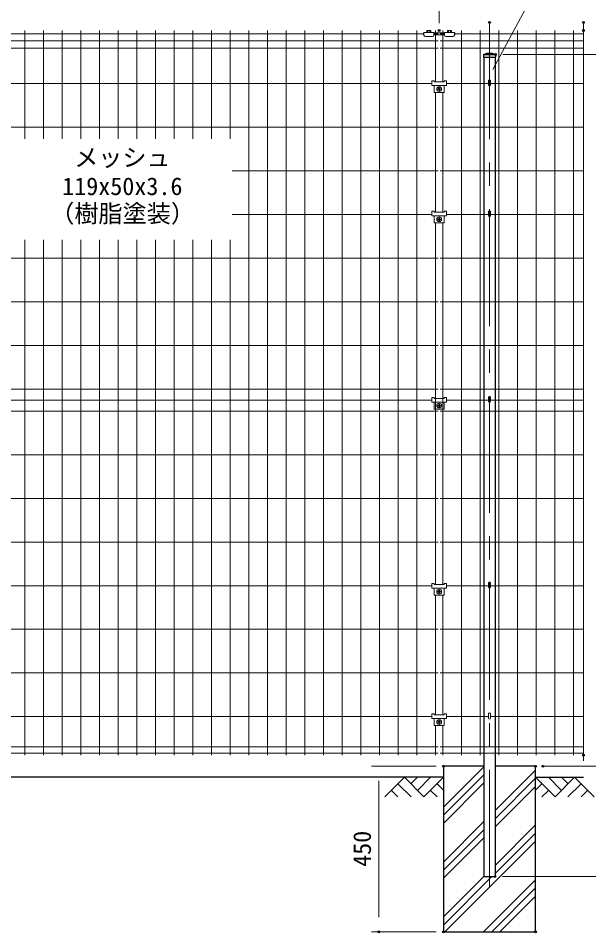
# Model space of a CAD drawing. Units: millimetres, scale not verified. Extents: x -4200 to 4200, y -2970 to 2970.
# Drawn here: x -2282 to -731, y -776 to 1710 of the extents above; entities that cross this region are included whole.
import ezdxf
from ezdxf.enums import TextEntityAlignment as Align

# ---------------------------------------------------------------- set-up
doc = ezdxf.new("R2010")
doc.units = ezdxf.units.MM
doc.header["$LTSCALE"] = 10
doc.header["$PDMODE"] = 32
doc.header["$PDSIZE"] = 5
doc.linetypes.add('USER1', pattern=[50.8, 31.75, -6.35, 6.35, -6.35])
for name, color, linetype, lineweight in [('0-1_D-BGD', 7, 'Continuous', 25), ('0-2_D-STR4', 7, 'Continuous', 25), ('0-3_D-STR-DIM', 7, 'Continuous', 13), ('0-4_D-STR3', 3, 'Continuous', 13), ('0-5_D-BMK', 2, 'USER1', 13), ('0-6_D-STR1', 1, 'Continuous', 25), ('0-7_D-STR2', 7, 'Continuous', 13), ('0-8_D-DCR-HCH', 7, 'Continuous', 13), ('0-B_D-STR-TXT', 7, 'Continuous', 13)]:
    doc.layers.add(name, color=color, linetype=linetype, lineweight=lineweight)
doc.layers.add('0-A_Defpoints', color=7, linetype='Continuous')
doc.styles.add('ＭＳ ゴシック', font='')
doc.styles.get('ＭＳ ゴシック').set_extended_font_data('MS Gothic')

msp = doc.modelspace()

# ---------------------------------------------------------------- linework, layer by layer
at = {"layer": '0-1_D-BGD'}
for p, q in [((-1125.45, -353.62), (-2875.45, -353.62)), ((-875.45, -353.62), (-744.99, -353.62))]:
    msp.add_line(p, q, dxfattribs=at)
at = {"layer": '0-2_D-STR4'}
msp.add_lwpolyline([(-1015.45, -323.62), (-1125.45, -323.62), (-1125.45, -773.62), (-875.45, -773.62), (-875.45, -323.62), (-985.45, -323.62)], dxfattribs=at)
at = {"layer": '0-3_D-STR-DIM'}
for p, q in [((-1137.38, 1696.78), (-1137.38, 1918.64)), ((-744.99, 1698.64), (-744.99, -308.89)), ((-964.45, 1611.38), (-261.49, 1611.38)), ((-1145.45, -323.62), (-1321.85, -323.62)), ((-855.45, -323.62), (-524.99, -323.62)), ((-855.45, -323.62), (-394.99, -323.62)), ((-835.45, -323.62), (-394.99, -323.62)), ((-1301.85, -363.62), (-1301.85, -733.62)), ((-965.45, -623.62), (-394.99, -623.62)), ((-965.45, -623.62), (-261.49, -623.62)), ((-1145.45, -773.62), (-1321.85, -773.62))]:
    msp.add_line(p, q, dxfattribs=at)
at = {"layer": '0-4_D-STR3'}
for p, q in [((-1180.4, 1664.55), (-1180.4, 1669.95)), ((-1180.4, 1669.95), (-1178.9, 1669.95)), ((-1178.9, 1671.55), (-1151.9, 1671.55)), ((-1178.9, 1671.55), (-1178.9, 1664.05)), ((-1170.91, 1671.55), (-1170.91, 1676.18)), ((-1169.53, 1676.55), (-1161.27, 1676.55)), ((-1168.16, 1671.55), (-1168.16, 1676.18)), ((-1162.65, 1671.55), (-1162.65, 1676.18)), ((-1159.9, 1676.18), (-1159.9, 1671.55)), ((-1151.9, 1671.55), (-1151.9, 1664.05)), ((-1151.9, 1669.95), (-1122.9, 1669.95)), ((-1122.9, 1671.55), (-1095.9, 1671.55)), ((-1122.9, 1671.55), (-1122.9, 1664.05)), ((-1114.92, 1671.55), (-1114.92, 1676.18)), ((-1113.54, 1676.55), (-1105.28, 1676.55)), ((-1112.16, 1671.55), (-1112.16, 1676.18)), ((-1106.66, 1671.55), (-1106.66, 1676.18)), ((-1103.9, 1676.18), (-1103.9, 1671.55)), ((-1095.9, 1671.55), (-1095.9, 1664.05)), ((-1095.9, 1669.95), (-1094.4, 1669.95)), ((-1095.9, 1666.15), (-1094.4, 1666.15)), ((-1094.4, 1669.95), (-1094.4, 1664.55)), ((-1180.4, 1664.55), (-1178.9, 1664.55)), ((-1174.9, 1660.05), (-1155.9, 1660.05)), ((-1151.9, 1664.55), (-1122.9, 1664.55)), ((-1118.9, 1660.05), (-1099.9, 1660.05)), ((-1095.9, 1664.55), (-1094.4, 1664.55)), ((-1157.41, 1539.68), (-1157.41, 1526.88)), ((-1157.41, 1526.88), (-1117.41, 1526.88)), ((-1151.41, 1536.78), (-1123.41, 1536.78)), ((-1151.41, 1526.88), (-1151.41, 1507.88)), ((-1140.88, 1517.88), (-1138.88, 1517.88)), ((-1140.88, 1516.88), (-1138.88, 1516.88)), ((-1137.88, 1520.88), (-1137.88, 1518.88)), ((-1136.88, 1520.88), (-1136.88, 1518.88)), ((-1133.88, 1517.88), (-1135.88, 1517.88)), ((-1133.88, 1516.88), (-1135.88, 1516.88)), ((-1123.41, 1539.68), (-1123.41, 1536.78)), ((-1123.41, 1539.68), (-1117.41, 1539.68)), ((-1123.41, 1526.88), (-1123.41, 1507.88)), ((-1117.41, 1539.68), (-1117.41, 1526.88)), ((-1003.05, 1540.54), (-1003.05, 1528.38)), ((-997.85, 1540.54), (-997.85, 1528.38)), ((-1151.41, 1507.88), (-1123.41, 1507.88)), ((-1137.88, 1513.88), (-1137.88, 1515.88)), ((-1136.88, 1513.88), (-1136.88, 1515.88)), ((-1157.44, 1185.68), (-1151.44, 1185.68)), ((-1157.44, 1185.68), (-1157.44, 1172.88)), ((-1157.44, 1172.88), (-1117.44, 1172.88)), ((-1151.44, 1185.68), (-1151.44, 1182.78)), ((-1151.44, 1182.78), (-1123.44, 1182.78)), ((-1151.44, 1172.88), (-1151.44, 1153.88)), ((-1123.44, 1185.68), (-1117.44, 1185.68)), ((-1123.44, 1185.68), (-1123.44, 1182.78)), ((-1123.44, 1172.88), (-1123.44, 1153.88)), ((-1117.44, 1185.68), (-1117.44, 1172.88)), ((-1003.05, 1184.64), (-1003.05, 1172.48)), ((-997.85, 1184.64), (-997.85, 1172.48)), ((-1151.44, 1153.88), (-1123.44, 1153.88)), ((-1140.91, 1163.88), (-1138.91, 1163.88)), ((-1140.91, 1162.88), (-1138.91, 1162.88)), ((-1137.91, 1166.88), (-1137.91, 1164.88)), ((-1137.91, 1159.88), (-1137.91, 1161.88)), ((-1136.91, 1166.88), (-1136.91, 1164.88)), ((-1136.91, 1159.88), (-1136.91, 1161.88)), ((-1133.91, 1163.88), (-1135.91, 1163.88)), ((-1133.91, 1162.88), (-1135.91, 1162.88)), ((-1157.41, 679.18), (-1157.41, 666.38)), ((-1151.41, 676.28), (-1123.41, 676.28)), ((-1123.41, 679.18), (-1123.41, 676.28)), ((-1123.41, 679.18), (-1117.41, 679.18)), ((-1117.41, 679.18), (-1117.41, 666.38)), ((-1003.05, 680.04), (-1003.05, 667.88)), ((-997.85, 680.04), (-997.85, 667.88)), ((-1157.41, 666.38), (-1117.41, 666.38)), ((-1151.41, 666.38), (-1151.41, 647.38)), ((-1151.41, 647.38), (-1123.41, 647.38)), ((-1140.88, 657.38), (-1138.88, 657.38)), ((-1140.88, 656.38), (-1138.88, 656.38)), ((-1137.88, 660.38), (-1137.88, 658.38)), ((-1137.88, 653.38), (-1137.88, 655.38)), ((-1136.88, 660.38), (-1136.88, 658.38)), ((-1136.88, 653.38), (-1136.88, 655.38)), ((-1133.88, 657.38), (-1135.88, 657.38)), ((-1133.88, 656.38), (-1135.88, 656.38)), ((-1123.41, 666.38), (-1123.41, 647.38)), ((-1003.05, 175.44), (-1003.05, 163.28)), ((-997.85, 175.44), (-997.85, 163.28)), ((-1157.44, 173.38), (-1151.44, 173.38)), ((-1157.44, 173.38), (-1157.44, 160.58)), ((-1157.44, 160.58), (-1117.44, 160.58)), ((-1151.44, 173.38), (-1151.44, 170.48)), ((-1151.44, 170.48), (-1123.44, 170.48)), ((-1151.44, 160.58), (-1151.44, 141.58)), ((-1140.91, 151.58), (-1138.91, 151.58)), ((-1140.91, 150.58), (-1138.91, 150.58)), ((-1137.91, 154.58), (-1137.91, 152.58)), ((-1137.91, 147.58), (-1137.91, 149.58)), ((-1136.91, 154.58), (-1136.91, 152.58)), ((-1136.91, 147.58), (-1136.91, 149.58)), ((-1133.91, 151.58), (-1135.91, 151.58)), ((-1133.91, 150.58), (-1135.91, 150.58)), ((-1123.44, 173.38), (-1117.44, 173.38)), ((-1123.44, 173.38), (-1123.44, 170.48)), ((-1123.44, 160.58), (-1123.44, 141.58)), ((-1117.44, 173.38), (-1117.44, 160.58)), ((-1151.44, 141.58), (-1123.44, 141.58)), ((-1157.44, -181.32), (-1151.44, -181.32)), ((-1157.44, -181.32), (-1157.44, -194.12)), ((-1157.44, -194.12), (-1117.44, -194.12)), ((-1151.44, -181.32), (-1151.44, -184.22)), ((-1151.44, -184.22), (-1123.44, -184.22)), ((-1151.44, -194.12), (-1151.44, -213.12)), ((-1123.44, -181.32), (-1117.44, -181.32)), ((-1123.44, -181.32), (-1123.44, -184.22)), ((-1123.44, -194.12), (-1123.44, -213.12)), ((-1117.44, -181.32), (-1117.44, -194.12)), ((-1003.05, -180.46), (-1003.05, -192.62)), ((-997.85, -180.46), (-997.85, -192.62)), ((-1151.44, -213.12), (-1123.44, -213.12)), ((-1140.91, -203.12), (-1138.91, -203.12)), ((-1140.91, -204.12), (-1138.91, -204.12)), ((-1137.91, -200.12), (-1137.91, -202.12)), ((-1137.91, -207.12), (-1137.91, -205.12)), ((-1136.91, -200.12), (-1136.91, -202.12)), ((-1136.91, -207.12), (-1136.91, -205.12)), ((-1133.91, -203.12), (-1135.91, -203.12)), ((-1133.91, -204.12), (-1135.91, -204.12))]:
    msp.add_line(p, q, dxfattribs=at)
for points in [[(-1157.41, 1539.68), (-1151.41, 1539.68), (-1151.41, 1536.78)], [(-1157.41, 679.18), (-1151.41, 679.18), (-1151.41, 676.28)]]:
    msp.add_lwpolyline(points, dxfattribs=at)
for centre in [(-1137.38, 1517.38), (-1137.41, 1163.38), (-1137.38, 656.88), (-1137.41, 151.08), (-1137.41, -203.62)]:
    msp.add_circle(centre, 6.5, dxfattribs=at)
for centre, radius, start, end in [((-1169.53, 1673.79), 2.75, 60, 120), ((-1165.4, 1666.09), 10.46, 74.73852, 105.26148), ((-1161.27, 1673.79), 2.75, 60, 120), ((-1113.54, 1673.79), 2.75, 60, 120), ((-1109.41, 1666.09), 10.46, 74.73852, 105.26148), ((-1105.28, 1673.79), 2.75, 60, 120), ((-1174.9, 1664.05), 4, 180, 270), ((-1155.9, 1664.05), 4, 270, 0), ((-1118.9, 1664.05), 4, 180, 270), ((-1099.9, 1664.05), 4, 270, 0), ((-1140.88, 1517.38), 0.5, 90.00001, 270), ((-1138.88, 1518.88), 1, 270, 0.00001), ((-1138.88, 1515.88), 1, 0, 90), ((-1137.38, 1520.88), 0.5, 0, 179.99999), ((-1135.88, 1518.88), 1, 180.00001, 270), ((-1135.88, 1515.88), 1, 90, 180.00001), ((-1133.88, 1517.38), 0.5, 270.00049, 90.00046), ((-1000.45, 1528.38), 2.6, 180, 0), ((-1137.38, 1513.88), 0.5, 180.00002, 0.00001), ((-1000.45, 1172.48), 2.6, 180, 0), ((-1140.91, 1163.38), 0.5, 90.00001, 270), ((-1138.91, 1164.88), 1, 270, 0.00001), ((-1138.91, 1161.88), 1, 0, 90), ((-1137.41, 1166.88), 0.5, 0, 179.99999), ((-1137.41, 1159.88), 0.5, 180.00002, 0.00001), ((-1135.91, 1164.88), 1, 180.00001, 270), ((-1135.91, 1161.88), 1, 90, 180.00001), ((-1133.91, 1163.38), 0.5, 270.00049, 90.00046), ((-1140.88, 656.88), 0.5, 90.00001, 270), ((-1138.88, 658.38), 1, 270, 0.00001), ((-1138.88, 655.38), 1, 0, 90), ((-1137.38, 660.38), 0.5, 0, 179.99999), ((-1137.38, 653.38), 0.5, 180.00002, 0.00001), ((-1135.88, 658.38), 1, 180.00001, 270), ((-1135.88, 655.38), 1, 90, 180.00001), ((-1133.88, 656.88), 0.5, 270.00049, 90.00046), ((-1000.45, 667.88), 2.6, 180, 0), ((-1140.91, 151.08), 0.5, 90.00001, 270), ((-1138.91, 152.58), 1, 270, 0.00001), ((-1138.91, 149.58), 1, 0, 90), ((-1137.41, 154.58), 0.5, 0, 179.99999), ((-1135.91, 152.58), 1, 180.00001, 270), ((-1135.91, 149.58), 1, 90, 180.00001), ((-1133.91, 151.08), 0.5, 270.00049, 90.00046), ((-1000.45, 163.28), 2.6, 180, 0), ((-1137.41, 147.58), 0.5, 180.00002, 0.00001), ((-1000.45, -192.62), 2.6, 180, 0), ((-1140.91, -203.62), 0.5, 90.00001, 270), ((-1138.91, -202.12), 1, 270, 0.00001), ((-1138.91, -205.12), 1, 0, 90), ((-1137.41, -200.12), 0.5, 0, 179.99999), ((-1137.41, -207.12), 0.5, 180.00002, 0.00001), ((-1135.91, -202.12), 1, 180.00001, 270), ((-1135.91, -205.12), 1, 90, 180.00001), ((-1133.91, -203.62), 0.5, 270.00049, 90.00046)]:
    msp.add_arc(centre, radius, start, end, dxfattribs=at)
for centre in [(-1000.45, 1540.53), (-1000.45, 1184.63), (-1000.45, 680.03), (-1000.45, 175.43), (-1000.45, -180.47)]:
    msp.add_ellipse(centre, major_axis=(-2.6, 0), ratio=0.649974, start_param=3.1415927, end_param=6.2831853, dxfattribs=at)
at = {"layer": '0-5_D-BMK'}
msp.add_line((-1000.45, 1698.64), (-1000.45, -653.62), dxfattribs=at)
at = {"layer": '0-6_D-STR1'}
for p, q in [((-1016.45, 1611.38), (-1006.45, 1615.38)), ((-1016.45, 1611.38), (-984.45, 1611.38)), ((-1016.45, 1611.38), (-1016.45, 1604.38)), ((-1016.45, 1604.38), (-984.45, 1604.38)), ((-1015.45, 1604.38), (-1015.45, -623.62)), ((-1006.45, 1615.38), (-994.45, 1615.38)), ((-994.45, 1615.38), (-984.45, 1611.38)), ((-985.45, 1604.38), (-985.45, -623.62)), ((-984.45, 1611.38), (-984.45, 1604.38)), ((-1015.45, -623.62), (-985.45, -623.62))]:
    msp.add_line(p, q, dxfattribs=at)
at = {"layer": '0-7_D-STR2'}
for p, q in [((-1178.9, 1667.95), (-3095.92, 1667.95)), ((-2264.32, 1676.38), (-2264.32, 1382.19)), ((-2213.55, 1676.38), (-2213.55, 1382.19)), ((-2162.78, 1676.38), (-2162.78, 1382.19)), ((-2112.01, 1676.38), (-2112.01, 1382.19)), ((-2061.24, 1676.38), (-2061.24, 1382.19)), ((-2010.47, 1676.38), (-2010.47, 1382.19)), ((-1959.7, 1676.38), (-1959.7, 1382.19)), ((-1908.94, 1676.38), (-1908.94, 1382.19)), ((-1858.17, 1676.38), (-1858.17, 1382.19)), ((-1807.4, 1676.38), (-1807.4, 1382.19)), ((-1756.63, 1676.38), (-1756.63, 1382.19)), ((-1705.86, 1676.38), (-1705.86, 1382.19)), ((-1655.09, 1676.38), (-1655.09, -293.62)), ((-1604.32, 1676.38), (-1604.32, -293.62)), ((-1553.55, 1676.38), (-1553.55, -293.62)), ((-1502.78, 1676.38), (-1502.78, -293.62)), ((-1452.01, 1676.38), (-1452.01, -293.62)), ((-1401.24, 1676.38), (-1401.24, -293.62)), ((-1350.47, 1676.38), (-1350.47, -293.62)), ((-1299.7, 1676.38), (-1299.7, -293.62)), ((-1248.94, 1676.38), (-1248.94, -293.62)), ((-1198.17, 1676.38), (-1198.17, -293.62)), ((-1140.4, 1667.95), (-1151.9, 1667.95)), ((-1147.4, 1676.38), (-1147.4, 1536.78)), ((-1122.9, 1667.95), (-1134.41, 1667.95)), ((-1127.4, 1676.38), (-1127.4, 1536.78)), ((-744.99, 1667.95), (-1095.9, 1667.95)), ((-1076.63, 1676.38), (-1076.63, -293.62)), ((-1025.86, 1676.38), (-1025.86, -293.62)), ((-975.09, 1676.38), (-975.09, -293.62)), ((-924.32, 1676.38), (-924.32, -293.62)), ((-873.55, 1676.38), (-873.55, -293.62)), ((-822.78, 1676.38), (-822.78, -293.62)), ((-772.01, 1676.38), (-772.01, -293.62)), ((-1140.4, 1648.38), (-3134.41, 1648.38)), ((-744.99, 1648.38), (-1134.41, 1648.38)), ((-1140.4, 1628.8), (-3134.41, 1628.8)), ((-744.99, 1628.8), (-1134.41, 1628.8)), ((-1157.41, 1532.38), (-2997.85, 1532.38)), ((-1003.05, 1532.38), (-1117.41, 1532.38)), ((-744.99, 1532.38), (-997.85, 1532.38)), ((-1147.4, 1507.88), (-1147.4, 1182.78)), ((-1127.4, 1507.88), (-1127.4, 1182.78)), ((-1140.4, 1413.73), (-3134.4, 1413.73)), ((-744.99, 1413.73), (-1134.4, 1413.73)), ((-1140.4, 1295.09), (-1700.45, 1295.09)), ((-744.99, 1295.09), (-1134.4, 1295.09)), ((-1157.44, 1176.45), (-1700.45, 1176.45)), ((-744.99, 1176.45), (-1117.44, 1176.45)), ((-1147.4, 1153.88), (-1147.4, 170.48)), ((-1127.4, 1153.88), (-1127.4, 170.48)), ((-2264.32, 1107.45), (-2264.32, -293.62)), ((-2213.55, 1107.45), (-2213.55, -293.62)), ((-2162.78, 1107.45), (-2162.78, -293.62)), ((-2112.01, 1107.45), (-2112.01, -293.62)), ((-2061.24, 1107.45), (-2061.24, -293.62)), ((-2010.47, 1107.45), (-2010.47, -293.62)), ((-1959.7, 1107.45), (-1959.7, -293.62)), ((-1908.94, 1107.45), (-1908.94, -293.62)), ((-1858.17, 1107.45), (-1858.17, -293.62)), ((-1807.4, 1107.45), (-1807.4, -293.62)), ((-1756.63, 1107.45), (-1756.63, -293.62)), ((-1705.86, 1107.45), (-1705.86, -293.62)), ((-1140.4, 1057.8), (-3134.4, 1057.8)), ((-744.99, 1057.8), (-1134.4, 1057.8)), ((-1140.4, 939.16), (-3134.4, 939.16)), ((-744.99, 939.16), (-1134.4, 939.16)), ((-1140.4, 820.52), (-3134.4, 820.52)), ((-744.99, 820.52), (-1134.4, 820.52)), ((-1140.4, 701.87), (-3134.4, 701.87)), ((-744.99, 701.87), (-1134.4, 701.87)), ((-1157.41, 671.88), (-2997.85, 671.88)), ((-1003.05, 671.88), (-1117.41, 671.88)), ((-744.99, 671.88), (-997.85, 671.88)), ((-1140.4, 641.87), (-3134.4, 641.87)), ((-744.99, 641.87), (-1134.4, 641.87)), ((-1140.4, 523.23), (-3134.4, 523.23)), ((-744.99, 523.23), (-1134.4, 523.23)), ((-1140.4, 404.59), (-3134.4, 404.59)), ((-744.99, 404.59), (-1134.4, 404.59)), ((-1140.4, 285.95), (-3134.4, 285.95)), ((-744.99, 285.95), (-1134.4, 285.95)), ((-1157.44, 167.3), (-3117.41, 167.3)), ((-744.99, 167.3), (-1117.44, 167.3)), ((-1147.4, 141.58), (-1147.4, -184.22)), ((-1127.4, 141.58), (-1127.4, -184.22)), ((-1140.4, 48.66), (-3134.4, 48.66)), ((-744.99, 48.66), (-1134.4, 48.66)), ((-1140.4, -69.98), (-3134.4, -69.98)), ((-744.99, -69.98), (-1134.4, -69.98)), ((-1157.44, -188.62), (-2997.85, -188.62)), ((-1003.05, -188.62), (-1117.44, -188.62)), ((-744.99, -188.62), (-997.85, -188.62)), ((-1147.4, -213.12), (-1147.4, -293.62)), ((-1127.4, -213.12), (-1127.4, -293.62)), ((-1140.4, -270.6), (-3134.41, -270.6)), ((-744.99, -270.6), (-1134.41, -270.6)), ((-1140.4, -288.22), (-3134.41, -288.22)), ((-744.99, -288.22), (-1134.41, -288.22))]:
    msp.add_line(p, q, dxfattribs=at)
at = {"layer": '0-8_D-DCR-HCH'}
for p, q in [((-1125.45, -434.83), (-1015.45, -324.83)), ((-1125.45, -456.93), (-1015.45, -346.93)), ((-985.45, -444.03), (-875.45, -334.03)), ((-1231.88, -353.62), (-1285.09, -406.84)), ((-1249.62, -371.36), (-1213.98, -406.84)), ((-1231.88, -353.62), (-1178.67, -406.84)), ((-1214.14, -371.36), (-1196.4, -353.62)), ((-1196.4, -389.1), (-1160.93, -353.62)), ((-1178.67, -406.84), (-1125.45, -353.62)), ((-1143.19, -371.36), (-1125.45, -389.02)), ((-1125.45, -479.02), (-1015.45, -369.02)), ((-985.45, -466.13), (-875.45, -356.13)), ((-822.24, -406.84), (-875.45, -353.62)), ((-857.72, -371.36), (-875.45, -389.02)), ((-804.5, -389.1), (-839.98, -353.62)), ((-769.03, -353.62), (-822.24, -406.84)), ((-786.67, -371.45), (-804.5, -353.62)), ((-751.29, -371.36), (-786.93, -406.84)), ((-769.03, -353.62), (-715.82, -406.84)), ((-1267.35, -389.1), (-1249.53, -406.84)), ((-1160.93, -389.1), (-1143.11, -406.84)), ((-985.45, -488.22), (-875.45, -378.22)), ((-839.98, -389.1), (-857.8, -406.84)), ((-733.56, -389.1), (-751.37, -406.84)), ((-1125.45, -584.03), (-1015.45, -474.03)), ((-1125.45, -606.13), (-1015.45, -496.13)), ((-985.45, -593.23), (-875.45, -483.23)), ((-1125.45, -628.22), (-1015.45, -518.22)), ((-985.45, -615.33), (-875.45, -505.33)), ((-1121.65, -773.62), (-875.45, -527.42)), ((-1125.45, -733.23), (-1015.45, -623.23)), ((-1125.45, -755.33), (-993.75, -623.62)), ((-1016.65, -773.62), (-875.45, -632.43)), ((-994.55, -773.62), (-875.45, -654.53)), ((-972.45, -773.62), (-875.45, -676.62))]:
    msp.add_line(p, q, dxfattribs=at)
at = {"layer": '0-A_Defpoints'}
for p in [(-1000.45, 1698.64), (-744.99, 1698.64), (-1137.38, 1676.78), (-744.99, 1676.38), (-984.45, 1611.38), (-744.99, -293.62), (-1125.45, -323.62), (-875.45, -323.62), (-855.45, -323.62), (-985.45, -623.62), (-1301.85, -773.62), (-1125.45, -773.62), (-875.45, -773.62)]:
    msp.add_point(p, dxfattribs=at)
at = {"layer": '0-B_D-STR-TXT'}
msp.add_lwpolyline([(-344.06, 1793.89), (-871.3, 1793.89), (-991.09, 1570.25)], dxfattribs=at)

# ---------------------------------------------------------------- texts
at = {"layer": '0-3_D-STR-DIM', "style": 'ＭＳ ゴシック'}
msp.add_text('450', height=48.09, rotation=90, dxfattribs=at).set_placement((-1308.6, -597.12), align=Align.BOTTOM_LEFT)
at = {"layer": '0-B_D-STR-TXT', "style": 'ＭＳ ゴシック'}
for s, p in [('メッシュ', (-2130.4, 1292.76)), ('119x50x3.6', (-2162.89, 1214.69)), ('（樹脂塗装）', (-2195.37, 1140.5))]:
    msp.add_text(s, height=48.09, dxfattribs=at).set_placement(p, align=Align.BOTTOM_LEFT)

doc.saveas('drawing.dxf')
